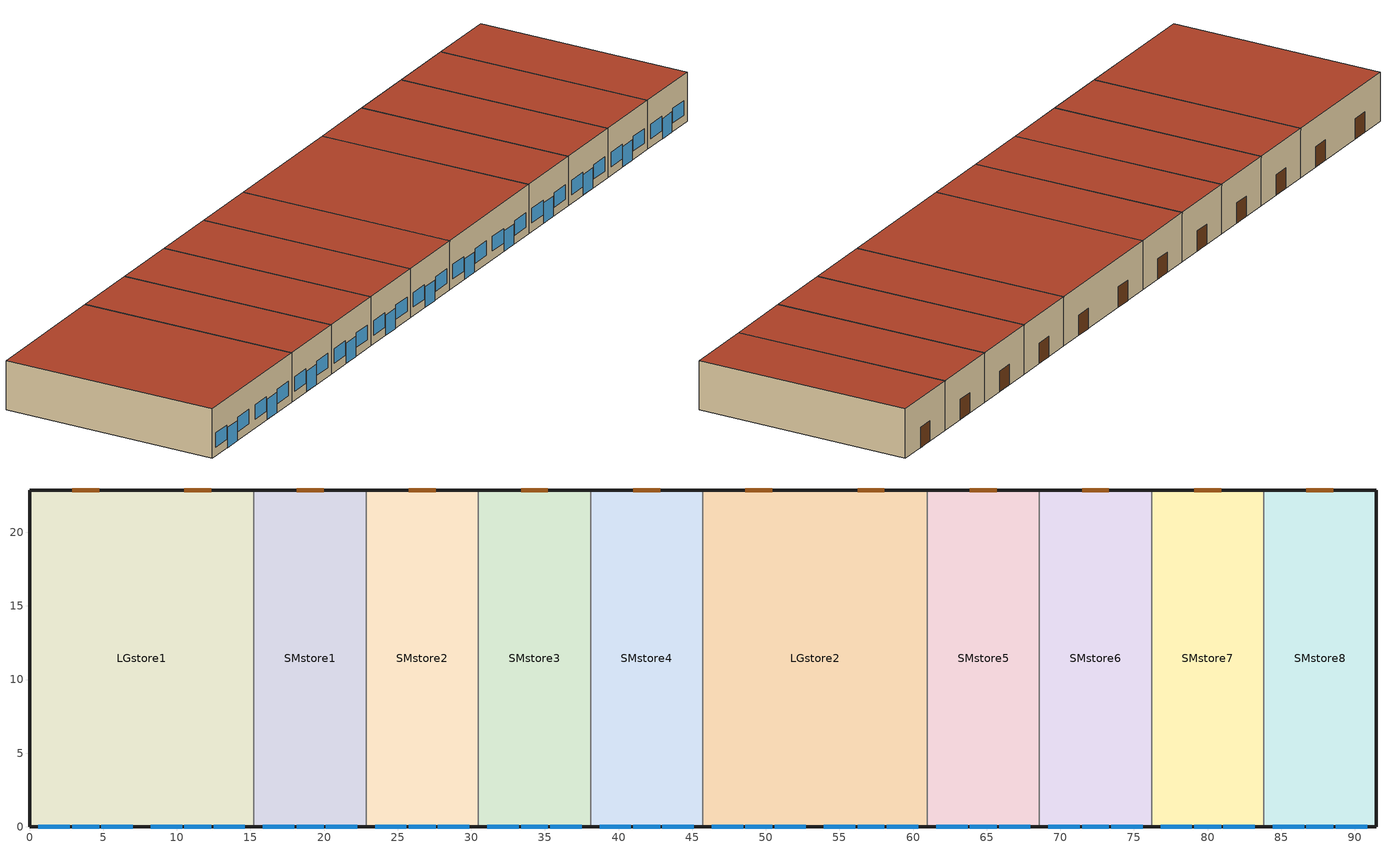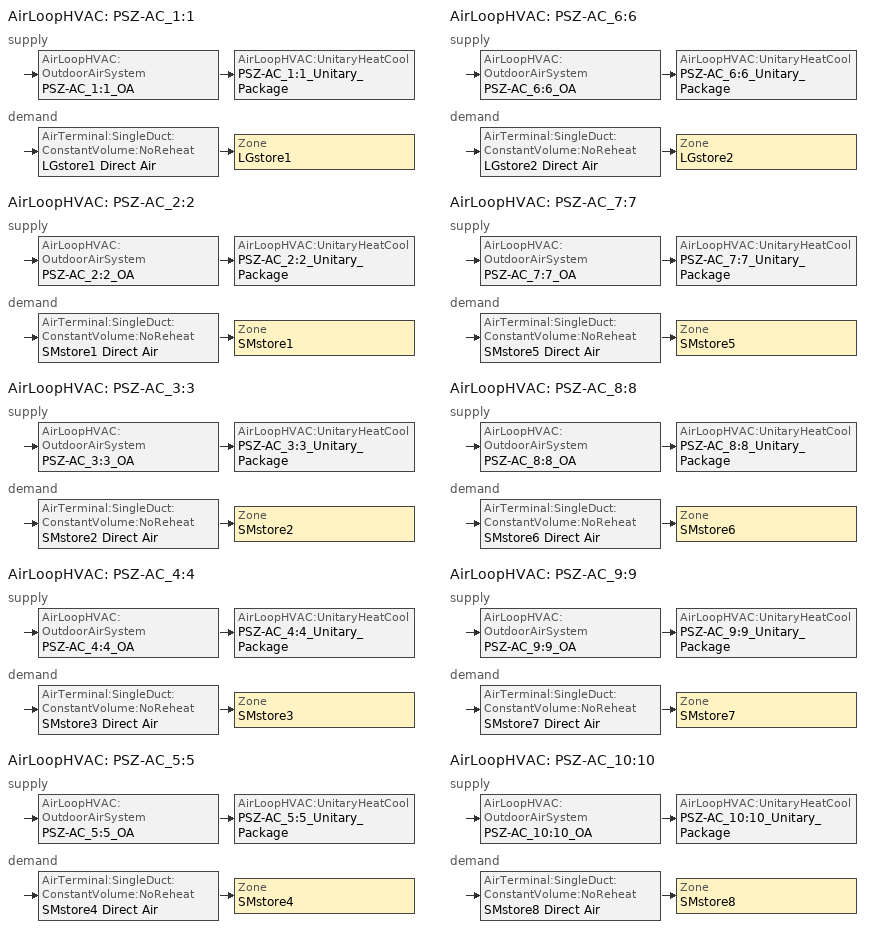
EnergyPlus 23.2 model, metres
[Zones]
LGstore1
 floor ground (ext-slab): 0,22.86 15.24,22.86 15.24,0 0,0 z0
 wall outside (Steel Frame Non-res Ext Wall): 15.24,22.86 0,22.86 0,0 15.24,0 z0:5.18
 wall to SMstore1 (int-walls): 15.24,0 15.24,22.86 z0:5.18
 window (Window Non-res Fixed): 2.9,0 4.73,0 / 10.52,0 12.35,0 z0:2.13; 0.61,0 2.74,0 / 4.88,0 7.01,0 / 8.23,0 10.36,0 / 12.5,0 14.63,0 z0.91:2.43
 door (Swinging Door Non-res): 4.73,22.86 2.9,22.86 / 12.35,22.86 10.52,22.86 z0:2.13
 roof outside (IEAD Non-res Roof): 15.24,22.86 0,22.86 0,0 15.24,0 z5.18
LGstore2
 floor ground (ext-slab): 45.72,22.86 60.96,22.86 60.96,0 45.72,0 z0
 wall outside (Steel Frame Non-res Ext Wall): 45.72,0 60.96,0 / 60.96,22.86 45.72,22.86 z0:5.18
 wall to SMstore4 (int-walls): 45.72,22.86 45.72,0 z0:5.18
 wall to SMstore5 (int-walls): 60.96,0 60.96,22.86 z0:5.18
 window (Window Non-res Fixed): 48.62,0 50.44,0 / 56.24,0 58.06,0 z0:2.13; 46.33,0 48.46,0 / 50.6,0 52.73,0 / 53.95,0 56.08,0 / 58.22,0 60.35,0 z0.91:2.43
 door (Swinging Door Non-res): 50.44,22.86 48.62,22.86 / 58.06,22.86 56.24,22.86 z0:2.13
 roof outside (IEAD Non-res Roof): 60.96,22.86 45.72,22.86 45.72,0 60.96,0 z5.18
SMstore1
 floor ground (ext-slab): 15.24,22.86 22.86,22.86 22.86,0 15.24,0 z0
 wall outside (Steel Frame Non-res Ext Wall): 15.24,0 22.86,0 / 22.86,22.86 15.24,22.86 z0:5.18
 wall to SMstore2 (int-walls): 22.86,0 22.86,22.86 z0:5.18
 window (Window Non-res Fixed): 18.14,0 19.97,0 z0:2.13; 15.85,0 17.98,0 / 20.12,0 22.25,0 z0.91:2.43
 door (Swinging Door Non-res): 19.97,22.86 18.14,22.86 z0:2.13
 roof outside (IEAD Non-res Roof): 22.86,22.86 15.24,22.86 15.24,0 22.86,0 z5.18
SMstore2
 floor ground (ext-slab): 22.86,22.86 30.48,22.86 30.48,0 22.86,0 z0
 wall outside (Steel Frame Non-res Ext Wall): 22.86,0 30.48,0 / 30.48,22.86 22.86,22.86 z0:5.18
 wall to SMstore3 (int-walls): 30.48,0 30.48,22.86 z0:5.18
 window (Window Non-res Fixed): 25.76,0 27.58,0 z0:2.13; 23.47,0 25.6,0 / 27.74,0 29.87,0 z0.91:2.43
 door (Swinging Door Non-res): 27.58,22.86 25.76,22.86 z0:2.13
 roof outside (IEAD Non-res Roof): 30.48,22.86 22.86,22.86 22.86,0 30.48,0 z5.18
SMstore3
 floor ground (ext-slab): 30.48,22.86 38.1,22.86 38.1,0 30.48,0 z0
 wall outside (Steel Frame Non-res Ext Wall): 30.48,0 38.1,0 / 38.1,22.86 30.48,22.86 z0:5.18
 wall to SMstore4 (int-walls): 38.1,0 38.1,22.86 z0:5.18
 window (Window Non-res Fixed): 33.38,0 35.2,0 z0:2.13; 31.09,0 33.22,0 / 35.36,0 37.49,0 z0.91:2.43
 door (Swinging Door Non-res): 35.2,22.86 33.38,22.86 z0:2.13
 roof outside (IEAD Non-res Roof): 38.1,22.86 30.48,22.86 30.48,0 38.1,0 z5.18
SMstore4
 floor ground (ext-slab): 38.1,22.86 45.72,22.86 45.72,0 38.1,0 z0
 wall outside (Steel Frame Non-res Ext Wall): 38.1,0 45.72,0 / 45.72,22.86 38.1,22.86 z0:5.18
 window (Window Non-res Fixed): 41,0 42.82,0 z0:2.13; 38.71,0 40.84,0 / 42.98,0 45.11,0 z0.91:2.43
 door (Swinging Door Non-res): 42.82,22.86 41,22.86 z0:2.13
 roof outside (IEAD Non-res Roof): 45.72,22.86 38.1,22.86 38.1,0 45.72,0 z5.18
SMstore5
 floor ground (ext-slab): 60.96,22.86 68.58,22.86 68.58,0 60.96,0 z0
 wall outside (Steel Frame Non-res Ext Wall): 60.96,0 68.58,0 / 68.58,22.86 60.96,22.86 z0:5.18
 wall to SMstore6 (int-walls): 68.58,0 68.58,22.86 z0:5.18
 window (Window Non-res Fixed): 63.86,0 65.68,0 z0:2.13; 61.57,0 63.7,0 / 65.84,0 67.97,0 z0.91:2.43
 door (Swinging Door Non-res): 65.68,22.86 63.86,22.86 z0:2.13
 roof outside (IEAD Non-res Roof): 68.58,22.86 60.96,22.86 60.96,0 68.58,0 z5.18
SMstore6
 floor ground (ext-slab): 68.58,22.86 76.2,22.86 76.2,0 68.58,0 z0
 wall outside (Steel Frame Non-res Ext Wall): 68.58,0 76.2,0 / 76.2,22.86 68.58,22.86 z0:5.18
 wall to SMstore7 (int-walls): 76.2,0 76.2,22.86 z0:5.18
 window (Window Non-res Fixed): 71.48,0 73.3,0 z0:2.13; 69.19,0 71.32,0 / 73.46,0 75.59,0 z0.91:2.43
 door (Swinging Door Non-res): 73.3,22.86 71.48,22.86 z0:2.13
 roof outside (IEAD Non-res Roof): 76.2,22.86 68.58,22.86 68.58,0 76.2,0 z5.18
SMstore7
 floor ground (ext-slab): 76.2,22.86 83.82,22.86 83.82,0 76.2,0 z0
 wall outside (Steel Frame Non-res Ext Wall): 76.2,0 83.82,0 / 83.82,22.86 76.2,22.86 z0:5.18
 wall to SMstore8 (int-walls): 83.82,0 83.82,22.86 z0:5.18
 window (Window Non-res Fixed): 79.1,0 80.92,0 z0:2.13; 76.81,0 78.94,0 / 81.08,0 83.21,0 z0.91:2.43
 door (Swinging Door Non-res): 80.92,22.86 79.1,22.86 z0:2.13
 roof outside (IEAD Non-res Roof): 83.82,22.86 76.2,22.86 76.2,0 83.82,0 z5.18
SMstore8
 floor ground (ext-slab): 83.82,22.86 91.44,22.86 91.44,0 83.82,0 z0
 wall outside (Steel Frame Non-res Ext Wall): 83.82,0 91.44,0 91.44,22.86 83.82,22.86 z0:5.18
 window (Window Non-res Fixed): 86.72,0 88.54,0 z0:2.13; 84.43,0 86.56,0 / 88.7,0 90.83,0 z0.91:2.43
 door (Swinging Door Non-res): 88.54,22.86 86.72,22.86 z0:2.13
 roof outside (IEAD Non-res Roof): 91.44,22.86 83.82,22.86 83.82,0 91.44,0 z5.18
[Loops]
AirLoopHVAC 'PSZ-AC_1:1'
 supply: AirLoopHVAC:OutdoorAirSystem 'PSZ-AC_1:1_OA' > AirLoopHVAC:UnitaryHeatCool 'PSZ-AC_1:1_Unitary_Package'
 demand: AirTerminal:SingleDuct:ConstantVolume:NoReheat 'LGstore1 Direct Air' > Zone 'LGstore1'
AirLoopHVAC 'PSZ-AC_2:2'
 supply: AirLoopHVAC:OutdoorAirSystem 'PSZ-AC_2:2_OA' > AirLoopHVAC:UnitaryHeatCool 'PSZ-AC_2:2_Unitary_Package'
 demand: AirTerminal:SingleDuct:ConstantVolume:NoReheat 'SMstore1 Direct Air' > Zone 'SMstore1'
AirLoopHVAC 'PSZ-AC_3:3'
 supply: AirLoopHVAC:OutdoorAirSystem 'PSZ-AC_3:3_OA' > AirLoopHVAC:UnitaryHeatCool 'PSZ-AC_3:3_Unitary_Package'
 demand: AirTerminal:SingleDuct:ConstantVolume:NoReheat 'SMstore2 Direct Air' > Zone 'SMstore2'
AirLoopHVAC 'PSZ-AC_4:4'
 supply: AirLoopHVAC:OutdoorAirSystem 'PSZ-AC_4:4_OA' > AirLoopHVAC:UnitaryHeatCool 'PSZ-AC_4:4_Unitary_Package'
 demand: AirTerminal:SingleDuct:ConstantVolume:NoReheat 'SMstore3 Direct Air' > Zone 'SMstore3'
AirLoopHVAC 'PSZ-AC_5:5'
 supply: AirLoopHVAC:OutdoorAirSystem 'PSZ-AC_5:5_OA' > AirLoopHVAC:UnitaryHeatCool 'PSZ-AC_5:5_Unitary_Package'
 demand: AirTerminal:SingleDuct:ConstantVolume:NoReheat 'SMstore4 Direct Air' > Zone 'SMstore4'
AirLoopHVAC 'PSZ-AC_6:6'
 supply: AirLoopHVAC:OutdoorAirSystem 'PSZ-AC_6:6_OA' > AirLoopHVAC:UnitaryHeatCool 'PSZ-AC_6:6_Unitary_Package'
 demand: AirTerminal:SingleDuct:ConstantVolume:NoReheat 'LGstore2 Direct Air' > Zone 'LGstore2'
AirLoopHVAC 'PSZ-AC_7:7'
 supply: AirLoopHVAC:OutdoorAirSystem 'PSZ-AC_7:7_OA' > AirLoopHVAC:UnitaryHeatCool 'PSZ-AC_7:7_Unitary_Package'
 demand: AirTerminal:SingleDuct:ConstantVolume:NoReheat 'SMstore5 Direct Air' > Zone 'SMstore5'
AirLoopHVAC 'PSZ-AC_8:8'
 supply: AirLoopHVAC:OutdoorAirSystem 'PSZ-AC_8:8_OA' > AirLoopHVAC:UnitaryHeatCool 'PSZ-AC_8:8_Unitary_Package'
 demand: AirTerminal:SingleDuct:ConstantVolume:NoReheat 'SMstore6 Direct Air' > Zone 'SMstore6'
AirLoopHVAC 'PSZ-AC_9:9'
 supply: AirLoopHVAC:OutdoorAirSystem 'PSZ-AC_9:9_OA' > AirLoopHVAC:UnitaryHeatCool 'PSZ-AC_9:9_Unitary_Package'
 demand: AirTerminal:SingleDuct:ConstantVolume:NoReheat 'SMstore7 Direct Air' > Zone 'SMstore7'
AirLoopHVAC 'PSZ-AC_10:10'
 supply: AirLoopHVAC:OutdoorAirSystem 'PSZ-AC_10:10_OA' > AirLoopHVAC:UnitaryHeatCool 'PSZ-AC_10:10_Unitary_Package'
 demand: AirTerminal:SingleDuct:ConstantVolume:NoReheat 'SMstore8 Direct Air' > Zone 'SMstore8'
[Building]
Ref Bldg Strip Mall New2004_v1.3_5.0: Loads convergence tolerance value=0.04; Maximum number of warmup days=25; Minimum number of warmup days=6; North axis=0; Solar distribution=FullInteriorAndExterior; Temperature convergence tolerance value=0.2; Terrain=City
[Site:GroundTemperature:BuildingSurface]
19.527, 19.502, 19.536, 19.598, 20.002, 21.64, 22.225, 22.375, 21.449, 20.121, 19.802, 19.633
[Site:Location]
USA IL-CHICAGO-OHARE: Elevation=190; Latitude=41.77; Longitude=-87.75; Time zone=-6
[Site:WaterMainsTemperature]
Annual average outdoor air temperature=9.69; Calculation method=Correlation; Maximum difference in monthly average outdoor air temperatures=28.1
[SizingPeriod:DesignDay] Barometric pressure=99063; Day of month=21; Daylight saving time indicator=No; Humidity condition type=WetBulb; Rain indicator=No; Snow indicator=No; Solar model indicator=ASHRAEClearSky
Name | Daily dry bulb temperature range | Day type | Maximum dry bulb temperature | Month | Sky clearness | Wetbulb or dewpoint at maximum dry bulb | Wind direction | Wind speed
CHICAGO Ann Clg .4% Condns WB=>MDB | 10.7 | SummerDesignDay | 31.2 | 7 | 1 | 25.5 | 230 | 5.3
CHICAGO Ann Htg 99.6% Condns DB | 0 | WinterDesignDay | -20.6 | 1 | 0 | -20.6 | 270 | 4.9
[Construction]
IEAD Non-res Roof: Roof Membrane, IEAD NonRes Roof Insulation, Metal Decking
InteriorFurnishings: Std Wood 6inch
Steel Frame Non-res Ext Wall: Wood Siding, Steel Frame NonRes Wall Insulation, 1/2IN Gypsum
Swinging Door Non-res: Opaque Door panel NonRes
Window Non-res Fixed: NonRes Fixed Assembly Window
ext-slab: HW CONCRETE
int-walls: 1/2IN Gypsum, 1/2IN Gypsum
[Material] Thermal absorptance=0.9
Name | Conductivity | Density | Roughness | Solar absorptance | Specific heat | Thickness | Visible absorptance
1/2IN Gypsum | 0.16 | 784.9 | Smooth | 0.92 | 830 | 0.0127 | 0.92
HW CONCRETE | 1.311 | 2240 | Rough | 0.7 | 836.8 | 0.1016 | 0.7
IEAD NonRes Roof Insulation | 0.049 | 265 | MediumRough | 0.7 | 836.8 | 0.127339 | 0.7
Metal Decking | 45.006 | 7680 | MediumSmooth | 0.7 | 418.4 | 0.0015 | 0.3
Roof Membrane | 0.16 | 1121.29 | VeryRough | 0.7 | 1460 | 0.0095 | 0.7
Std Wood 6inch | 0.12 | 540 | MediumSmooth | 0.7 | 1210 | 0.15 | 0.7
Steel Frame NonRes Wall Insulation | 0.049 | 265 | MediumRough | 0.7 | 836.8 | 0.0870565 | 0.7
Wood Siding | 0.11 | 544.62 | MediumSmooth | 0.78 | 1210 | 0.01 | 0.78
[Material:NoMass]
Opaque Door panel NonRes: Roughness=MediumRough; Solar absorptance=0.7; Thermal absorptance=0.9; Thermal resistance=0.101897; Visible absorptance=0.7
[WindowMaterial:SimpleGlazingSystem]
NonRes Fixed Assembly Window: Solar heat gain coefficient=0.39; U factor=3.23646
[AirLoopHVAC] Design supply air flow rate=Autosize
PSZ-AC_1:1; PSZ-AC_2:2; PSZ-AC_3:3; PSZ-AC_4:4; PSZ-AC_5:5; PSZ-AC_6:6; PSZ-AC_7:7; PSZ-AC_8:8; PSZ-AC_9:9; PSZ-AC_10:10
[AirLoopHVAC:UnitaryHeatCool] Availability schedule=ALWAYS_ON; Cooling supply air flow rate=Autosize; Dehumidification control type=None; Fan placement=BlowThrough; Heating supply air flow rate=Autosize; Maximum supply air temperature=Autosize; No load supply air flow rate=Autosize; Supply air fan operating mode schedule=HVACOperationSchd
Name | Controlling zone or thermostat location | Cooling coil | Heating coil | Supply fan
PSZ-AC_1:1_Unitary_Package | LGstore1 | PSZ-AC_1:1_Unitary_Package_CoolCoil | PSZ-AC_1:1_Unitary_Package_HeatCoil | PSZ-AC_1:1_Unitary_Package_fan
PSZ-AC_2:2_Unitary_Package | SMstore1 | PSZ-AC_2:2_Unitary_Package_CoolCoil | PSZ-AC_2:2_Unitary_Package_HeatCoil | PSZ-AC_2:2_Unitary_Package_fan
PSZ-AC_3:3_Unitary_Package | SMstore2 | PSZ-AC_3:3_Unitary_Package_CoolCoil | PSZ-AC_3:3_Unitary_Package_HeatCoil | PSZ-AC_3:3_Unitary_Package_fan
PSZ-AC_4:4_Unitary_Package | SMstore3 | PSZ-AC_4:4_Unitary_Package_CoolCoil | PSZ-AC_4:4_Unitary_Package_HeatCoil | PSZ-AC_4:4_Unitary_Package_fan
PSZ-AC_5:5_Unitary_Package | SMstore4 | PSZ-AC_5:5_Unitary_Package_CoolCoil | PSZ-AC_5:5_Unitary_Package_HeatCoil | PSZ-AC_5:5_Unitary_Package_fan
PSZ-AC_6:6_Unitary_Package | LGstore2 | PSZ-AC_6:6_Unitary_Package_CoolCoil | PSZ-AC_6:6_Unitary_Package_HeatCoil | PSZ-AC_6:6_Unitary_Package_fan
PSZ-AC_7:7_Unitary_Package | SMstore5 | PSZ-AC_7:7_Unitary_Package_CoolCoil | PSZ-AC_7:7_Unitary_Package_HeatCoil | PSZ-AC_7:7_Unitary_Package_fan
PSZ-AC_8:8_Unitary_Package | SMstore6 | PSZ-AC_8:8_Unitary_Package_CoolCoil | PSZ-AC_8:8_Unitary_Package_HeatCoil | PSZ-AC_8:8_Unitary_Package_fan
PSZ-AC_9:9_Unitary_Package | SMstore7 | PSZ-AC_9:9_Unitary_Package_CoolCoil | PSZ-AC_9:9_Unitary_Package_HeatCoil | PSZ-AC_9:9_Unitary_Package_fan
PSZ-AC_10:10_Unitary_Package | SMstore8 | PSZ-AC_10:10_Unitary_Package_CoolCoil | PSZ-AC_10:10_Unitary_Package_HeatCoil | PSZ-AC_10:10_Unitary_Package_fan
[AirTerminal:SingleDuct:ConstantVolume:NoReheat] Availability schedule=ALWAYS_ON; Maximum air flow rate=Autosize
LGstore1 Direct Air; LGstore2 Direct Air; SMstore1 Direct Air; SMstore2 Direct Air; SMstore3 Direct Air; SMstore4 Direct Air; SMstore5 Direct Air; SMstore6 Direct Air; SMstore7 Direct Air; SMstore8 Direct Air
[AvailabilityManager:NightCycle] Applicability schedule=ALWAYS_ON; Control type=CycleOnAny; Cycling run time=1800; Cycling run time control type=FixedRunTime; Fan schedule=HVACOperationSchd; Thermostat tolerance=1
PSZ-AC_1:1 Availability Manager; PSZ-AC_2:2 Availability Manager; PSZ-AC_3:3 Availability Manager; PSZ-AC_4:4 Availability Manager; PSZ-AC_5:5 Availability Manager; PSZ-AC_6:6 Availability Manager; PSZ-AC_7:7 Availability Manager; PSZ-AC_8:8 Availability Manager; PSZ-AC_9:9 Availability Manager; PSZ-AC_10:10 Availability Manager
[Coil:Cooling:DX:SingleSpeed] 2023 rated evaporator fan power per volume flow rate=934.4; Availability schedule=ALWAYS_ON; Gross rated sensible heat ratio=Autosize; Gross rated total cooling capacity=Autosize; Rated air flow rate=Autosize
Name | Energy input ratio function of flow fraction curve | Energy input ratio function of temperature curve | Gross rated cooling cop | Part load fraction correlation curve | Total cooling capacity function of flow fraction curve | Total cooling capacity function of temperature curve
PSZ-AC_1:1_Unitary_Package_CoolCoil; PSZ-AC_6:6_Unitary_Package_CoolCoil | Measured_CoolCStandard10Ton_EIRFFF | Measured_CoolCStandard10Ton_EIRFT | 3.50016 | No_PLR_Degredation | Measured_CoolCStandard10Ton_CapFF | Measured_CoolCStandard10Ton_CapFT
PSZ-AC_2:2_Unitary_Package_CoolCoil; PSZ-AC_3:3_Unitary_Package_CoolCoil; PSZ-AC_4:4_Unitary_Package_CoolCoil; PSZ-AC_5:5_Unitary_Package_CoolCoil; PSZ-AC_7:7_Unitary_Package_CoolCoil; PSZ-AC_8:8_Unitary_Package_CoolCoil; PSZ-AC_9:9_Unitary_Package_CoolCoil; PSZ-AC_10:10_Unitary_Package_CoolCoil | ConstantCubic | Cool-EIR-fT | 3.66668 | Cool-PLF-fPLR | ConstantCubic | Cool-Cap-fT
[Coil:Heating:Fuel] Availability schedule=ALWAYS_ON; Burner efficiency=0.8; Fuel type=NaturalGas; Nominal capacity=Autosize
PSZ-AC_1:1_Unitary_Package_HeatCoil; PSZ-AC_2:2_Unitary_Package_HeatCoil; PSZ-AC_3:3_Unitary_Package_HeatCoil; PSZ-AC_4:4_Unitary_Package_HeatCoil; PSZ-AC_5:5_Unitary_Package_HeatCoil; PSZ-AC_6:6_Unitary_Package_HeatCoil; PSZ-AC_7:7_Unitary_Package_HeatCoil; PSZ-AC_8:8_Unitary_Package_HeatCoil; PSZ-AC_9:9_Unitary_Package_HeatCoil; PSZ-AC_10:10_Unitary_Package_HeatCoil
[Controller:OutdoorAir] Economizer control action type=ModulateFlow; Economizer control type=NoEconomizer; Economizer maximum limit dry bulb temperature=28; Economizer maximum limit enthalpy=64000; Economizer minimum limit dry bulb temperature=-100; Lockout type=NoLockout; Maximum outdoor air flow rate=Autosize; Minimum limit type=FixedMinimum; Minimum outdoor air flow rate=Autosize; Minimum outdoor air schedule=MinOA_Sched
PSZ-AC_1:1_OA_Controller; PSZ-AC_2:2_OA_Controller; PSZ-AC_3:3_OA_Controller; PSZ-AC_4:4_OA_Controller; PSZ-AC_5:5_OA_Controller; PSZ-AC_6:6_OA_Controller; PSZ-AC_7:7_OA_Controller; PSZ-AC_8:8_OA_Controller; PSZ-AC_9:9_OA_Controller; PSZ-AC_10:10_OA_Controller
[DesignSpecification:OutdoorAir] Outdoor air flow per zone floor area=0.00152; Outdoor air method=Flow/Area
SZ DSOA LGstore1; SZ DSOA LGstore2; SZ DSOA SMstore1; SZ DSOA SMstore2; SZ DSOA SMstore3; SZ DSOA SMstore4; SZ DSOA SMstore5; SZ DSOA SMstore6; SZ DSOA SMstore7; SZ DSOA SMstore8
[ElectricEquipment] Design level calculation method=Watts/Area; End use subcategory=MiscPlug; Fraction latent=0; Fraction lost=0; Fraction radiant=0.5; Schedule=BLDG_EQUIP_SCH; Watts per zone floor area=4.3
Name | Zone or zonelist or space or spacelist
LGstore1_MiscPlug_Equip | LGstore1
LGstore2_MiscPlug_Equip | LGstore2
SMstore1_MiscPlug_Equip | SMstore1
SMstore2_MiscPlug_Equip | SMstore2
SMstore3_MiscPlug_Equip | SMstore3
SMstore4_MiscPlug_Equip | SMstore4
SMstore5_MiscPlug_Equip | SMstore5
SMstore6_MiscPlug_Equip | SMstore6
SMstore7_MiscPlug_Equip | SMstore7
SMstore8_MiscPlug_Equip | SMstore8
[Exterior:Lights]
Exterior Facade Lighting: Control option=AstronomicalClock; Design level=11485; End use subcategory=Exterior Facade Lighting; Schedule=ALWAYS_ON
[Fan:OnOff] Availability schedule=HVACOperationSchd; End use subcategory=Unitary Fans; Maximum flow rate=Autosize; Motor in airstream fraction=1; Pressure rise=622
Name | Fan total efficiency | Motor efficiency
PSZ-AC_1:1_Unitary_Package_fan; PSZ-AC_6:6_Unitary_Package_fan | 0.546 | 0.84
PSZ-AC_2:2_Unitary_Package_fan; PSZ-AC_3:3_Unitary_Package_fan; PSZ-AC_4:4_Unitary_Package_fan; PSZ-AC_5:5_Unitary_Package_fan; PSZ-AC_7:7_Unitary_Package_fan; PSZ-AC_8:8_Unitary_Package_fan; PSZ-AC_9:9_Unitary_Package_fan; PSZ-AC_10:10_Unitary_Package_fan | 0.53625 | 0.825
[InternalMass] Construction=InteriorFurnishings
Name | Zone or zonelist | Surface area
LGstore1 Internal Mass | LGstore1 | 696.7728
LGstore2 Internal Mass | LGstore2 | 696.7728
SMstore1 Internal Mass | SMstore1 | 348.3864
SMstore2 Internal Mass | SMstore2 | 348.3864
SMstore3 Internal Mass | SMstore3 | 348.3864
SMstore4 Internal Mass | SMstore4 | 348.3864
SMstore5 Internal Mass | SMstore5 | 348.3864
SMstore6 Internal Mass | SMstore6 | 348.3864
SMstore7 Internal Mass | SMstore7 | 348.3864
SMstore8 Internal Mass | SMstore8 | 348.3864
[Lights] Design level calculation method=Watts/Area; End use subcategory=General; Fraction radiant=0.7; Fraction replaceable=1; Fraction visible=0.2; Return air fraction=0; Return air fraction calculated from plenum temperature=No; Schedule=BLDG_LIGHT_SCH
Name | Watts per zone floor area | Zone or zonelist or space or spacelist
LGstore1_Lights | 23.99 | LGstore1
LGstore2_Lights | 13.77 | LGstore2
SMstore1_Lights | 23.99 | SMstore1
SMstore2_Lights | 18.29 | SMstore2
SMstore3_Lights | 18.29 | SMstore3
SMstore4_Lights | 18.29 | SMstore4
SMstore5_Lights | 13.77 | SMstore5
SMstore6_Lights | 13.77 | SMstore6
SMstore7_Lights | 13.77 | SMstore7
SMstore8_Lights | 13.77 | SMstore8
[People] Activity level schedule=ACTIVITY_SCH; Air velocity schedule=AIR_VELO_SCH; Clothing insulation calculation method=ClothingInsulationSchedule; Clothing insulation schedule=CLOTHING_SCH; Enable ashrae 55 comfort warnings=No; Floor area per person=6.19; Fraction radiant=0.3; Mean radiant temperature calculation type=ZoneAveraged; Number of people calculation method=Area/Person; Number of people schedule=BLDG_OCC_SCH; Sensible heat fraction=Autocalculate; Thermal comfort model 1 type=Fanger; Work efficiency schedule=WORK_EFF_SCH
Name | Zone or zonelist or space or spacelist
LGstore1 People | LGstore1
LGstore2 People | LGstore2
SMstore1 People | SMstore1
SMstore2 People | SMstore2
SMstore3 People | SMstore3
SMstore4 People | SMstore4
SMstore5 People | SMstore5
SMstore6 People | SMstore6
SMstore7 People | SMstore7
SMstore8 People | SMstore8
[SetpointManager:MixedAir] Control variable=Temperature
Name | Setpoint node or nodelist
PSZ-AC_1:1_OAMixed Air Temp Manager | PSZ-AC_1:1_OA-PSZ-AC_1:1_Unitary_PackageNode
PSZ-AC_2:2_OAMixed Air Temp Manager | PSZ-AC_2:2_OA-PSZ-AC_2:2_Unitary_PackageNode
PSZ-AC_3:3_OAMixed Air Temp Manager | PSZ-AC_3:3_OA-PSZ-AC_3:3_Unitary_PackageNode
PSZ-AC_4:4_OAMixed Air Temp Manager | PSZ-AC_4:4_OA-PSZ-AC_4:4_Unitary_PackageNode
PSZ-AC_5:5_OAMixed Air Temp Manager | PSZ-AC_5:5_OA-PSZ-AC_5:5_Unitary_PackageNode
PSZ-AC_6:6_OAMixed Air Temp Manager | PSZ-AC_6:6_OA-PSZ-AC_6:6_Unitary_PackageNode
PSZ-AC_7:7_OAMixed Air Temp Manager | PSZ-AC_7:7_OA-PSZ-AC_7:7_Unitary_PackageNode
PSZ-AC_8:8_OAMixed Air Temp Manager | PSZ-AC_8:8_OA-PSZ-AC_8:8_Unitary_PackageNode
PSZ-AC_9:9_OAMixed Air Temp Manager | PSZ-AC_9:9_OA-PSZ-AC_9:9_Unitary_PackageNode
PSZ-AC_10:10_OAMixed Air Temp Manager | PSZ-AC_10:10_OA-PSZ-AC_10:10_Unitary_PackageNode
[SetpointManager:SingleZone:Reheat] Control variable=Temperature; Maximum supply air temperature=50; Minimum supply air temperature=10
Name | Control zone | Setpoint node or nodelist
SupAirTemp MngrLGstore1 | LGstore1 | PSZ-AC_1:1 Supply Equipment Outlet Node
SupAirTemp MngrLGstore2 | LGstore2 | PSZ-AC_6:6 Supply Equipment Outlet Node
SupAirTemp MngrSMstore1 | SMstore1 | PSZ-AC_2:2 Supply Equipment Outlet Node
SupAirTemp MngrSMstore2 | SMstore2 | PSZ-AC_3:3 Supply Equipment Outlet Node
SupAirTemp MngrSMstore3 | SMstore3 | PSZ-AC_4:4 Supply Equipment Outlet Node
SupAirTemp MngrSMstore4 | SMstore4 | PSZ-AC_5:5 Supply Equipment Outlet Node
SupAirTemp MngrSMstore5 | SMstore5 | PSZ-AC_7:7 Supply Equipment Outlet Node
SupAirTemp MngrSMstore6 | SMstore6 | PSZ-AC_8:8 Supply Equipment Outlet Node
SupAirTemp MngrSMstore7 | SMstore7 | PSZ-AC_9:9 Supply Equipment Outlet Node
SupAirTemp MngrSMstore8 | SMstore8 | PSZ-AC_10:10 Supply Equipment Outlet Node
[Sizing:System] 100 outdoor air in cooling=No; 100 outdoor air in heating=No; Central cooling capacity control method=VAV; Central cooling design supply air humidity ratio=0.0085; Central cooling design supply air temperature=12.8; Central heating design supply air humidity ratio=0.008; Central heating design supply air temperature=40; Central heating maximum system air flow ratio=1; Cooling design capacity=Autosize; Cooling design capacity method=CoolingDesignCapacity; Cooling supply air flow rate=0; Cooling supply air flow rate method=DesignDay; Design outdoor air flow rate=Autosize; Heating design capacity=Autosize; Heating design capacity method=HeatingDesignCapacity; Heating supply air flow rate=0; Heating supply air flow rate method=DesignDay; Precool design humidity ratio=0.008; Precool design temperature=12.8; Preheat design humidity ratio=0.008; Preheat design temperature=7; Type of load to size on=Sensible; Type of zone sum to use=NonCoincident; Zone maximum outdoor air fraction=1
PSZ-AC_10:10; PSZ-AC_1:1; PSZ-AC_2:2; PSZ-AC_3:3; PSZ-AC_4:4; PSZ-AC_5:5; PSZ-AC_6:6; PSZ-AC_7:7; PSZ-AC_8:8; PSZ-AC_9:9
[Sizing:Zone] Account for dedicated outdoor air system=No; Cooling design air flow method=DesignDay; Dedicated outdoor air high setpoint temperature for design=Autosize; Dedicated outdoor air low setpoint temperature for design=Autosize; Dedicated outdoor air system control strategy=NeutralSupplyAir; Heating design air flow method=DesignDay; Zone cooling design supply air humidity ratio=0.0085; Zone cooling design supply air temperature=14; Zone cooling design supply air temperature input method=SupplyAirTemperature; Zone heating design supply air humidity ratio=0.008; Zone heating design supply air temperature=40; Zone heating design supply air temperature input method=SupplyAirTemperature
Name | Design specification outdoor air object
LGstore1 | SZ DSOA LGstore1
LGstore2 | SZ DSOA LGstore2
SMstore1 | SZ DSOA SMstore1
SMstore2 | SZ DSOA SMstore2
SMstore3 | SZ DSOA SMstore3
SMstore4 | SZ DSOA SMstore4
SMstore5 | SZ DSOA SMstore5
SMstore6 | SZ DSOA SMstore6
SMstore7 | SZ DSOA SMstore7
SMstore8 | SZ DSOA SMstore8
[ThermostatSetpoint:DualSetpoint] Cooling setpoint temperature schedule=CLGSETP_SCH; Heating setpoint temperature schedule=HTGSETP_SCH
LGstore1 DualSPSched; LGstore2 DualSPSched; SMstore1 DualSPSched; SMstore2 DualSPSched; SMstore3 DualSPSched; SMstore4 DualSPSched; SMstore5 DualSPSched; SMstore6 DualSPSched; SMstore7 DualSPSched; SMstore8 DualSPSched
[UtilityCost:Charge:Block] Category variable=EnergyCharges; Season=Annual; Source variable=totalEnergy
Name | Block 1 cost per unit value or variable | Block 2 cost per unit value or variable | Block 3 cost per unit value or variable | Block 4 cost per unit value or variable | Block size 1 value or variable | Block size 2 value or variable | Block size 3 value or variable | Block size 4 value or variable | Tariff | Utility cost charge block | Block size multiplier value or variable
UtilityCost:Charge:Block 1 | 0.108222 | 0.087021 | 0.07842 | 0.05832 | 300 | 700 | 1500 | remaining | PSI_LLF_LowLoadFactorService | AnnualEnergyCharge
UtilityCost:Charge:Block 2 | 0 | 0.051773 | 0.046965 |  | 190 | 110 | remaining |  | PSI_LLF_LowLoadFactorService | AnnualDemandBaseCharge | TotalDemand
UtilityCost:Charge:Block 3 | 0.082409 | 0.072873 | 0.061696 | 0.041179 | 300 | 700 | 1500 | remaining | PSI_CS_CommercialElectricService | AnnualEnergyCharge
[UtilityCost:Charge:Simple] Season=Annual
Name | Category variable | Cost per unit value or variable | Source variable | Tariff | Utility cost charge simple
UtilityCost:Charge:Simple 1 | EnergyCharges | 0.002028 | totalEnergy | PSI_LLF_LowLoadFactorService | FuelCostAdjustEnergyCharge
UtilityCost:Charge:Simple 2 | EnergyCharges | 0.000536 | totalEnergy | PSI_LLF_LowLoadFactorService | QualPollutionControlAdjustEnergyCharge
UtilityCost:Charge:Simple 3 | EnergyCharges | 0.001127 | totalEnergy | PSI_LLF_LowLoadFactorService | SoxNoxRiderAdjustEnergyCharge
UtilityCost:Charge:Simple 4 | EnergyCharges | -0.00037 | totalEnergy | PSI_LLF_LowLoadFactorService | DSMRiderAdjustEnergyCharge
UtilityCost:Charge:Simple 5 | EnergyCharges | -3.1e-05 | totalEnergy | PSI_LLF_LowLoadFactorService | PurchPowerTrackerAdjustEnergyCharge
UtilityCost:Charge:Simple 6 | EnergyCharges | -0.000216 | totalEnergy | PSI_LLF_LowLoadFactorService | MidwestISOAdjustEnergyCharge
UtilityCost:Charge:Simple 7 | EnergyCharges | 0.000833 | totalEnergy | PSI_LLF_LowLoadFactorService | CleanCoalRiderEnergyCharge
UtilityCost:Charge:Simple 8 | Taxes | 0.08 | SubTotal | PSI_LLF_LowLoadFactorService | TaxofeightPercent
UtilityCost:Charge:Simple 9 | EnergyCharges | 0.002028 | totalEnergy | PSI_CS_CommercialElectricService | FuelCostAdjustEnergyCharge
UtilityCost:Charge:Simple 10 | EnergyCharges | 0.000536 | totalEnergy | PSI_CS_CommercialElectricService | QualPollutionControlAdjustEnergyCharge
UtilityCost:Charge:Simple 11 | EnergyCharges | 0.001127 | totalEnergy | PSI_CS_CommercialElectricService | SoxNoxRiderAdjustEnergyCharge
UtilityCost:Charge:Simple 12 | EnergyCharges | 2.1e-05 | totalEnergy | PSI_CS_CommercialElectricService | DSMRiderAdjustEnergyCharge
UtilityCost:Charge:Simple 13 | EnergyCharges | 3.4e-05 | totalEnergy | PSI_CS_CommercialElectricService | PurchPowerTrackerAdjustEnergyCharge
UtilityCost:Charge:Simple 14 | EnergyCharges | -0.000203 | totalEnergy | PSI_CS_CommercialElectricService | MidwestISOAdjustEnergyCharge
UtilityCost:Charge:Simple 15 | EnergyCharges | 0.000807 | totalEnergy | PSI_CS_CommercialElectricService | CleanCoalRiderEnergyCharge
UtilityCost:Charge:Simple 16 | Taxes | 0.08 | SubTotal | PSI_CS_CommercialElectricService | TaxofeightPercent
UtilityCost:Charge:Simple 17 | EnergyCharges | IN_MonthlyGasRates | totalEnergy | IN_EIAMonthlyRateGas | MonthlyRateGasCharge
UtilityCost:Charge:Simple 18 | Taxes | 0.08 | SubTotal | IN_EIAMonthlyRateGas | TaxofEightPercent
[UtilityCost:Qualify] Season=Annual; Threshold test=Count; Threshold value or variable=75; Variable=TotalDemand
Name | Number of months | Qualify type | Tariff | Utility cost qualify
UtilityCost:Qualify 1 | 12 | Minimum | PSI_LLF_LowLoadFactorService | MinDemand75kw
UtilityCost:Qualify 2 | 1 | Maximum | PSI_CS_CommercialElectricService | MaxDemand75kw
[UtilityCost:Tariff]
Name | Conversion factor choice | Group | Monthly charge or variable | Output meter | Demand window length
IN_EIAMonthlyRateGas | MCF | Comm Gas | 0 | NaturalGas:Facility
PSI_CS_CommercialElectricService | kWh | Comm Elect | 9.4 | Electricity:Facility
PSI_LLF_LowLoadFactorService | kWh | Comm Elect | 15 | Electricity:Facility | HalfHour
[UtilityCost:Variable]
IN_MonthlyGasRates: January value=8.22; February value=7.51; March value=8.97; April value=9.01; May value=9.16; June value=10.44; July value=10.32; August value=10.13; September value=9.2; October value=8.18; November value=7.83; December value=7.63; Tariff=IN_EIAMonthlyRateGas; Variable type=Currency
[Zone] Floor area=Autocalculate; Multiplier=1; Part of total floor area=Yes; Type=1
LGstore1; LGstore2; SMstore1; SMstore2; SMstore3; SMstore4; SMstore5; SMstore6; SMstore7; SMstore8
[ZoneControl:Thermostat] Control type schedule=Dual Zone Control Type Sched
Name | Zone or zonelist | Control 1
LGstore1 Thermostat | LGstore1 | LGstore1 DualSPSched
LGstore2 Thermostat | LGstore2 | LGstore2 DualSPSched
SMstore1 Thermostat | SMstore1 | SMstore1 DualSPSched
SMstore2 Thermostat | SMstore2 | SMstore2 DualSPSched
SMstore3 Thermostat | SMstore3 | SMstore3 DualSPSched
SMstore4 Thermostat | SMstore4 | SMstore4 DualSPSched
SMstore5 Thermostat | SMstore5 | SMstore5 DualSPSched
SMstore6 Thermostat | SMstore6 | SMstore6 DualSPSched
SMstore7 Thermostat | SMstore7 | SMstore7 DualSPSched
SMstore8 Thermostat | SMstore8 | SMstore8 DualSPSched
[Zone equipment]
LGstore1: LGstore1 Direct Air
LGstore2: LGstore2 Direct Air
SMstore1: SMstore1 Direct Air
SMstore2: SMstore2 Direct Air
SMstore3: SMstore3 Direct Air
SMstore4: SMstore4 Direct Air
SMstore5: SMstore5 Direct Air
SMstore6: SMstore6 Direct Air
SMstore7: SMstore7 Direct Air
SMstore8: SMstore8 Direct Air
[ZoneInfiltration:DesignFlowRate] Constant term coefficient=1; Design flow rate calculation method=Flow/ExteriorArea; Flow rate per exterior surface area=0.000302; Schedule=INFIL_HALF_ON_SCH; Temperature term coefficient=0; Velocity squared term coefficient=0; Velocity term coefficient=0
Name | Zone or zonelist or space or spacelist
LGstore1_Infiltration | LGstore1
LGstore2_Infiltration | LGstore2
SMstore1_Infiltration | SMstore1
SMstore2_Infiltration | SMstore2
SMstore3_Infiltration | SMstore3
SMstore4_Infiltration | SMstore4
SMstore5_Infiltration | SMstore5
SMstore6_Infiltration | SMstore6
SMstore7_Infiltration | SMstore7
SMstore8_Infiltration | SMstore8
[Curve:Biquadratic]
Name | Maximum value of x | Maximum value of y | Minimum value of x | Minimum value of y | Coefficient1 constant | Coefficient2 x | Coefficient3 x 2 | Coefficient4 y | Coefficient5 y 2 | Coefficient6 x y
Cool-Cap-fT | 100 | 100 | -100 | -100 | 0.971212 | -0.0152755 | 0.00144345 | -0.00039321 | -6.8364e-06 | -0.000290596
Cool-EIR-fT | 100 | 100 | -100 | -100 | 0.286871 | 0.0239022 | -0.000810648 | 0.0134585 | 0.000338936 | -0.000487004
Measured_CoolCStandard10Ton_CapFT | 29.4 | 50.3 | 11.1 | 10 | 0.52357 | 0.03478 | 0 | -0.001915 | -0.00010838 | 0
Measured_CoolCStandard10Ton_EIRFT | 29.4 | 50.3 | 11.1 | 10 | 0.9847 | -0.04285 | 0.0013562 | 0.009934 | 0.0006398 | -0.001169
[Curve:Cubic]
ConstantCubic: Maximum value of x=100; Minimum value of x=-100; Coefficient1 constant=1; Coefficient2 x=0; Coefficient3 x 2=0; Coefficient4 x 3=0
[Curve:Quadratic]
Name | Maximum curve output | Maximum value of x | Minimum curve output | Minimum value of x | Coefficient1 constant | Coefficient2 x | Coefficient3 x 2
Cool-PLF-fPLR | 1 | 1 | 0.7 | 0 | 0.909496 | 0.0986477 | -0.00819488
Measured_CoolCStandard10Ton_CapFF |  | 1.197 |  | 0.776 | 0.7685 | 0.2315 | 0
Measured_CoolCStandard10Ton_EIRFFF |  | 1.197 |  | 0.776 | 1.192 | -0.1917 | 0
No_PLR_Degredation |  | 1 |  | 0 | 1 | 0 | 0
[Schedule:Compact]
ACTIVITY_SCH: Through: 12/31, For: AllDays, Until: 24:00, 120
AIR_VELO_SCH: Through: 12/31, For: AllDays, Until: 24:00, 0.2
ALWAYS_ON: Through: 12/31, For: AllDays, Until: 24:00, 1
BLDG_EQUIP_SCH: Through: 12/31, For: Weekdays, Until: 07:00, 0.2, Until: 08:00, 0.4, Until: 09:00, 0.7, Until: 18:00, 0.9, Until: 20:00, 0.8, Until: 21:00, 0.7, Until: 22:00, 0.4, Until: 24:00, 0.2, For: Saturday, Until: 07:00, 0.15, Until: 08:00, 0.3, Until: 09:00, 0.5, Until: 10:00, 0.8, Until: 18:00, 0.9, Until: 19:00, 0.7, Until: 21:00, 0.5, Until: 22:00, 0.3, Until: 24:00, 0.15, For: SummerDesignDay, Until: 24:00, 1, For: WinterDesignDay, Until: 24:00, 0, For: Sunday Holidays AllOtherDays, Until: 08:00, 0.15, Until: 10:00, 0.3, Until: 12:00, 0.6, Until: 17:00, 0.8, Until: 18:00, 0.6, Until: 19:00, 0.4, Until: 24:00, 0.15
BLDG_LIGHT_SCH: Through: 12/31, For: Weekdays, Until: 07:00, 0.05, Until: 08:00, 0.2, Until: 09:00, 0.5, Until: 18:00, 0.9, Until: 20:00, 0.6, Until: 21:00, 0.5, Until: 22:00, 0.2, Until: 24:00, 0.05, For: Saturday, Until: 07:00, 0.05, Until: 08:00, 0.1, Until: 09:00, 0.3, Until: 10:00, 0.6, Until: 18:00, 0.9, Until: 19:00, 0.5, Until: 21:00, 0.3, Until: 22:00, 0.1, Until: 24:00, 0.05, For: SummerDesignDay, Until: 24:00, 1, For: WinterDesignDay, Until: 24:00, 0, For: Sunday Holidays AllOtherDays, Until: 08:00, 0.05, Until: 10:00, 0.1, Until: 12:00, 0.4, Until: 17:00, 0.6, Until: 18:00, 0.4, Until: 19:00, 0.2, Until: 24:00, 0.05
BLDG_OCC_SCH: Through: 12/31, For: Weekdays, Until: 07:00, 0, Until: 08:00, 0.1, Until: 09:00, 0.2, Until: 11:00, 0.5, Until: 15:00, 0.7, Until: 16:00, 0.8, Until: 17:00, 0.7, Until: 19:00, 0.5, Until: 21:00, 0.3, Until: 24:00, 0, For: SummerDesignDay WinterDesignDay, Until: 24:00, 1, For: Saturday, Until: 07:00, 0, Until: 08:00, 0.1, Until: 09:00, 0.2, Until: 10:00, 0.5, Until: 11:00, 0.6, Until: 17:00, 0.8, Until: 18:00, 0.6, Until: 21:00, 0.2, Until: 22:00, 0.1, Until: 24:00, 0, For: AllOtherDays, Until: 09:00, 0, Until: 10:00, 0.1, Until: 12:00, 0.2, Until: 17:00, 0.4, Until: 18:00, 0.2, Until: 19:00, 0.1, Until: 24:00, 0
CLGSETP_SCH: Through: 12/31, For: Weekdays SummerDesignDay, Until: 06:00, 30, Until: 21:00, 24, Until: 24:00, 30, For: Saturday, Until: 06:00, 30, Until: 22:00, 24, Until: 24:00, 30, For WinterDesignDay, Until: 24:00, 30, For: Sunday Holidays AllOtherDays, Until: 8:00, 30, Until: 19:00, 24, Until: 24:00, 30
CLOTHING_SCH: Through: 04/30, For: AllDays, Until: 24:00, 1, Through: 09/30, For: AllDays, Until: 24:00, 0.5, Through: 12/31, For: AllDays, Until: 24:00, 1
Dual Zone Control Type Sched: Through: 12/31, For: AllDays, Until: 24:00, 4
HTGSETP_SCH: Through: 12/31, For: Weekdays, Until: 06:00, 15.6, Until: 21:00, 21, Until: 24:00, 15.6, For SummerDesignDay, Until: 24:00, 15.6, For WinterDesignDay, Until: 24:00, 21, For: Saturday, Until: 06:00, 15.6, Until: 22:00, 21, Until: 24:00, 15.6, For: AllOtherDays, Until:  8:00, 15.6, Until: 19:00, 21, Until: 24:00, 15.6
HVACOperationSchd; MinOA_Sched: Through: 12/31, For: Weekdays SummerDesignDay, Until: 06:00, 0, Until: 21:00, 1, Until: 24:00, 0, For: Saturday WinterDesignDay, Until: 06:00, 0, Until: 22:00, 1, Until: 24:00, 0, For: AllOtherDays, Until: 08:00, 0, Until: 19:00, 1, Until: 24:00, 0
INFIL_HALF_ON_SCH: Through: 12/31, For: Weekdays SummerDesignDay, Until: 06:00, 1, Until: 21:00, 0.5, Until: 24:00, 1, For: Saturday, Until: 06:00, 1, Until: 22:00, 0.5, Until: 24:00, 1, For: WinterDesignDay, Until: 24:00, 1, For: Sunday Holidays AllOtherDays, Until: 08:00, 1, Until: 17:00, 0.5, Until: 24:00, 1
WORK_EFF_SCH: Through: 12/31, For: AllDays, Until: 24:00, 0
